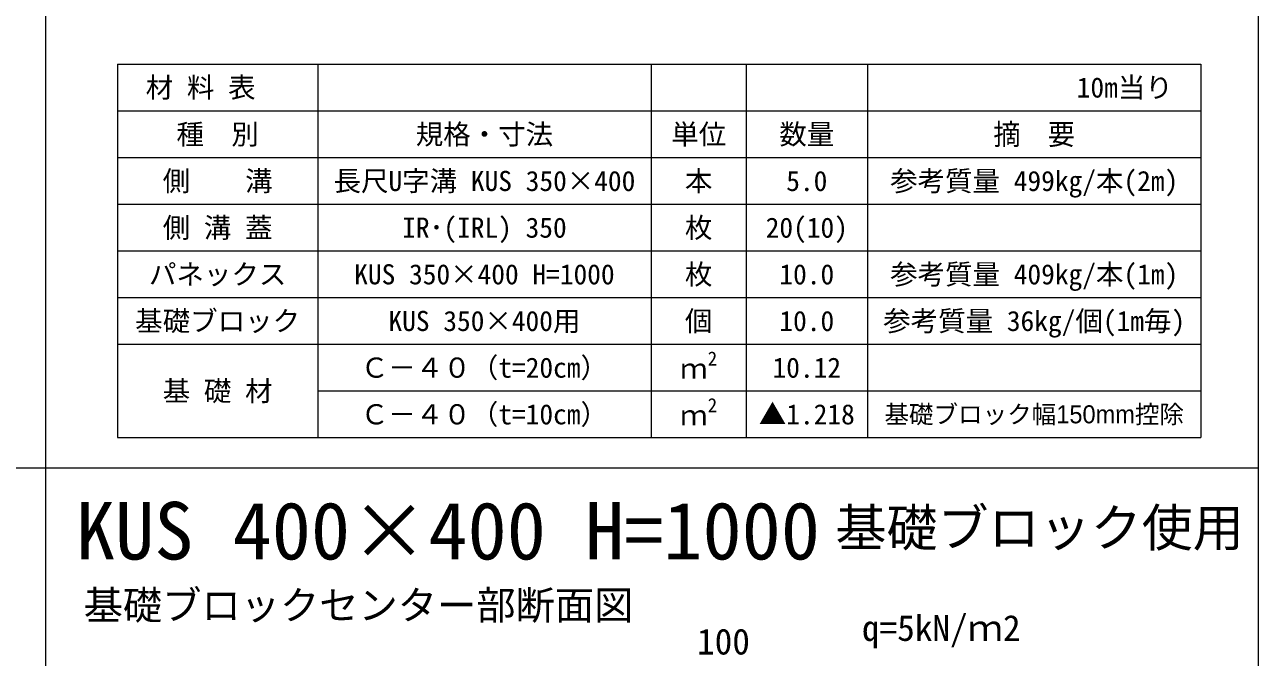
# Model space of a CAD drawing. Units: millimetres at full size, sheet at 1:40; details may follow other scales. Extents: x 206103 to 244503, y 883348 to 903496.
# Drawn here: x 221269 to 223303, y 889536 to 890580 of the extents above; entities that cross this region are included whole.
import ezdxf
from ezdxf.enums import TextEntityAlignment as Align

# ---------------------------------------------------------------- set-up
doc = ezdxf.new("R2010")
doc.units = ezdxf.units.MM
doc.header["$LTSCALE"] = 40
for name, color, linetype, lineweight in [('0_2', 7, 'Continuous', 20), ('Defpoints_3', 8, 'Continuous', 0), ('図枠', 5, 'Continuous', 13), ('寸法・材料表', 7, 'Continuous', 13), ('寸法線', 7, 'Continuous', 13)]:
    doc.layers.add(name, color=color, linetype=linetype, lineweight=lineweight)
doc.layers.add('文字', color=7, linetype='Continuous')
doc.styles.add('ＭＳ ゴシック', font='')
doc.styles.add('ＭＳ Ｐゴシック', font='')
doc.styles.get('ＭＳ ゴシック').set_extended_font_data('MS Gothic')
doc.styles.get('ＭＳ Ｐゴシック').set_extended_font_data('MS PGothic')

msp = doc.modelspace()

# ---------------------------------------------------------------- linework, layer by layer
at = {"layer": 'Defpoints_3'}
for p, q in [((221421.89, 890514.77), (223208.53, 890514.77)), ((221421.89, 890514.77), (221421.89, 890437.33)), ((221751.89, 890514.77), (221751.89, 890437.33)), ((222301.89, 890514.77), (222301.89, 890437.33)), ((222458.53, 890514.77), (222458.53, 890437.33)), ((222658.53, 890514.77), (222658.53, 890437.33)), ((223208.53, 890514.77), (223208.53, 890437.33))]:
    msp.add_line(p, q, dxfattribs=at)
at = {"layer": '図枠'}
for p, q in [((221303.21, 903148.33), (221303.21, 883448.33)), ((223303.21, 903148.33), (223303.21, 883448.33)), ((206103.21, 889848.33), (223303.21, 889848.33))]:
    msp.add_line(p, q, dxfattribs=at)
at = {"layer": '寸法・材料表'}
for p, q in [((221421.89, 890437.33), (223208.53, 890437.33)), ((221421.89, 890437.33), (221421.89, 889898.33)), ((221751.89, 890437.33), (221751.89, 889898.33)), ((222301.89, 890437.33), (222301.89, 889898.33)), ((222458.53, 890437.33), (222458.53, 889898.33)), ((222658.53, 890437.33), (222658.53, 889898.33)), ((223208.53, 890437.33), (223208.53, 889898.33)), ((221421.89, 890360.33), (223208.53, 890360.33)), ((221421.89, 890283.33), (223208.53, 890283.33)), ((221421.89, 890206.33), (223208.53, 890206.33)), ((221421.89, 890129.33), (223208.53, 890129.33)), ((221421.89, 890052.33), (223208.53, 890052.33)), ((221751.89, 889975.33), (223208.53, 889975.33)), ((221421.89, 889898.33), (223208.53, 889898.33))]:
    msp.add_line(p, q, dxfattribs=at)

# ---------------------------------------------------------------- texts
at = {"layer": '0_2', "style": 'ＭＳ ゴシック'}
msp.add_text('基礎ブロックセンター部断面図', height=47.47, dxfattribs=at).set_placement((221365.97, 889583.91), align=Align.BOTTOM_LEFT)
at = {"layer": '寸法・材料表', "style": 'ＭＳ ゴシック'}
msp.add_text('\u3000材 料 表', height=33.23, dxfattribs=at).set_placement((221422.94, 890476.05), align=Align.MIDDLE_LEFT)
msp.add_text('10m当り\u3000', height=33.23, dxfattribs=at).set_placement((223207.47, 890476.05), align=Align.MIDDLE_RIGHT)
at = {"layer": '寸法・材料表'}
for s, height, style, p in [('種\u3000別', 33.23, 'ＭＳ ゴシック', (221586.89, 890398.83)), ('規格・寸法', 33.23, 'ＭＳ ゴシック', (222026.89, 890398.83)), ('単位', 33.23, 'ＭＳ ゴシック', (222380.21, 890398.83)), ('数量', 33.23, 'ＭＳ ゴシック', (222558.53, 890398.83)), ('側\u3000\u3000溝', 33.23, 'ＭＳ ゴシック', (221586.89, 890321.83)), ('長尺U字溝 KUS 350×400', 33.23, 'ＭＳ ゴシック', (222026.89, 890321.83)), ('本', 33.23, 'ＭＳ ゴシック', (222380.21, 890321.83)), ('5.0', 33.23, 'ＭＳ ゴシック', (222558.53, 890321.83)), ('参考質量 499kg/本(2m)', 33.23, 'ＭＳ ゴシック', (222933.53, 890321.83)), ('側 溝 蓋', 33.23, 'ＭＳ ゴシック', (221586.89, 890244.83)), ('IR･(IRL) 350', 33.23, 'ＭＳ ゴシック', (222026.89, 890244.83)), ('枚', 33.23, 'ＭＳ ゴシック', (222380.21, 890244.83)), ('20(10)', 33.23, 'ＭＳ ゴシック', (222558.53, 890244.83)), ('パネックス', 33.23, 'ＭＳ ゴシック', (221586.89, 890167.83)), ('枚', 33.23, 'ＭＳ ゴシック', (222380.21, 890167.83)), ('参考質量 409kg/本(1m)', 33.23, 'ＭＳ ゴシック', (222933.53, 890167.83)), ('KUS 350×400 H=1000', 33.23, 'ＭＳ ゴシック', (222026.89, 890167.83)), ('10.0', 33.23, 'ＭＳ ゴシック', (222558.53, 890167.83)), ('基礎ブロック', 33.23, 'ＭＳ ゴシック', (221586.89, 890090.83)), ('KUS 350×400用', 33.23, 'ＭＳ ゴシック', (222026.89, 890090.83)), ('個', 33.23, 'ＭＳ ゴシック', (222380.21, 890090.83)), ('10.0', 33.23, 'ＭＳ ゴシック', (222558.53, 890090.83)), ('参考質量 36kg/個(1m毎)', 33.23, 'ＭＳ ゴシック', (222933.53, 890090.83)), ('Ｃ－４０（t=20cm）', 33.23, 'ＭＳ ゴシック', (222026.89, 890013.83)), ('10.12', 33.23, 'ＭＳ ゴシック', (222558.53, 890013.83)), ('基 礎 材', 33.23, 'ＭＳ ゴシック', (221586.89, 889975.33)), ('Ｃ－４０（t=10cm）', 33.23, 'ＭＳ ゴシック', (222026.89, 889936.83)), ('▲1.218', 33.23, 'ＭＳ ゴシック', (222558.53, 889936.83)), ('基礎ブロック幅150mm控除', 29.69, 'ＭＳ Ｐゴシック', (222933.53, 889936.83))]:
    msp.add_text(s, height=height, dxfattribs=dict(at, style=style)).set_placement(p, align=Align.MIDDLE_CENTER)
at = {"layer": '寸法・材料表', "style": 'ＭＳ Ｐゴシック', "width": 0.95}
msp.add_text('摘\u3000要', height=34.64, dxfattribs=at).set_placement((222933.53, 890398.83), align=Align.MIDDLE_CENTER)
at = {"layer": '寸法・材料表', "style": 'ＭＳ ゴシック'}
for s, height, p in [('2', 23.26, (222394.94, 890010.22)), ('ｍ', 33.23, (222349.61, 889985.72)), ('2', 23.26, (222394.94, 889933.22)), ('ｍ', 33.23, (222349.61, 889908.72))]:
    msp.add_text(s, height=height, dxfattribs=at).set_placement(p, align=Align.BOTTOM_LEFT)
at = {"layer": '寸法線', "style": 'ＭＳ ゴシック'}
msp.add_text('100', height=42.72, dxfattribs=at).set_placement((222421.16, 889561.88), align=Align.MIDDLE_CENTER)
at = {"layer": '文字', "style": 'ＭＳ ゴシック'}
for s, height, p in [('KUS 400×400 H=1000', 94.94, (221353.21, 889668.83)), ('q=5kN/ｍ2', 42.72, (222649.45, 889550.15))]:
    msp.add_text(s, height=height, dxfattribs=at).set_placement(p, align=Align.BOTTOM_LEFT)
msp.add_text('基礎ブロック使用', height=61.71, dxfattribs=at).set_placement((223279.2, 889749.79), align=Align.MIDDLE_RIGHT)

doc.saveas('drawing.dxf')
